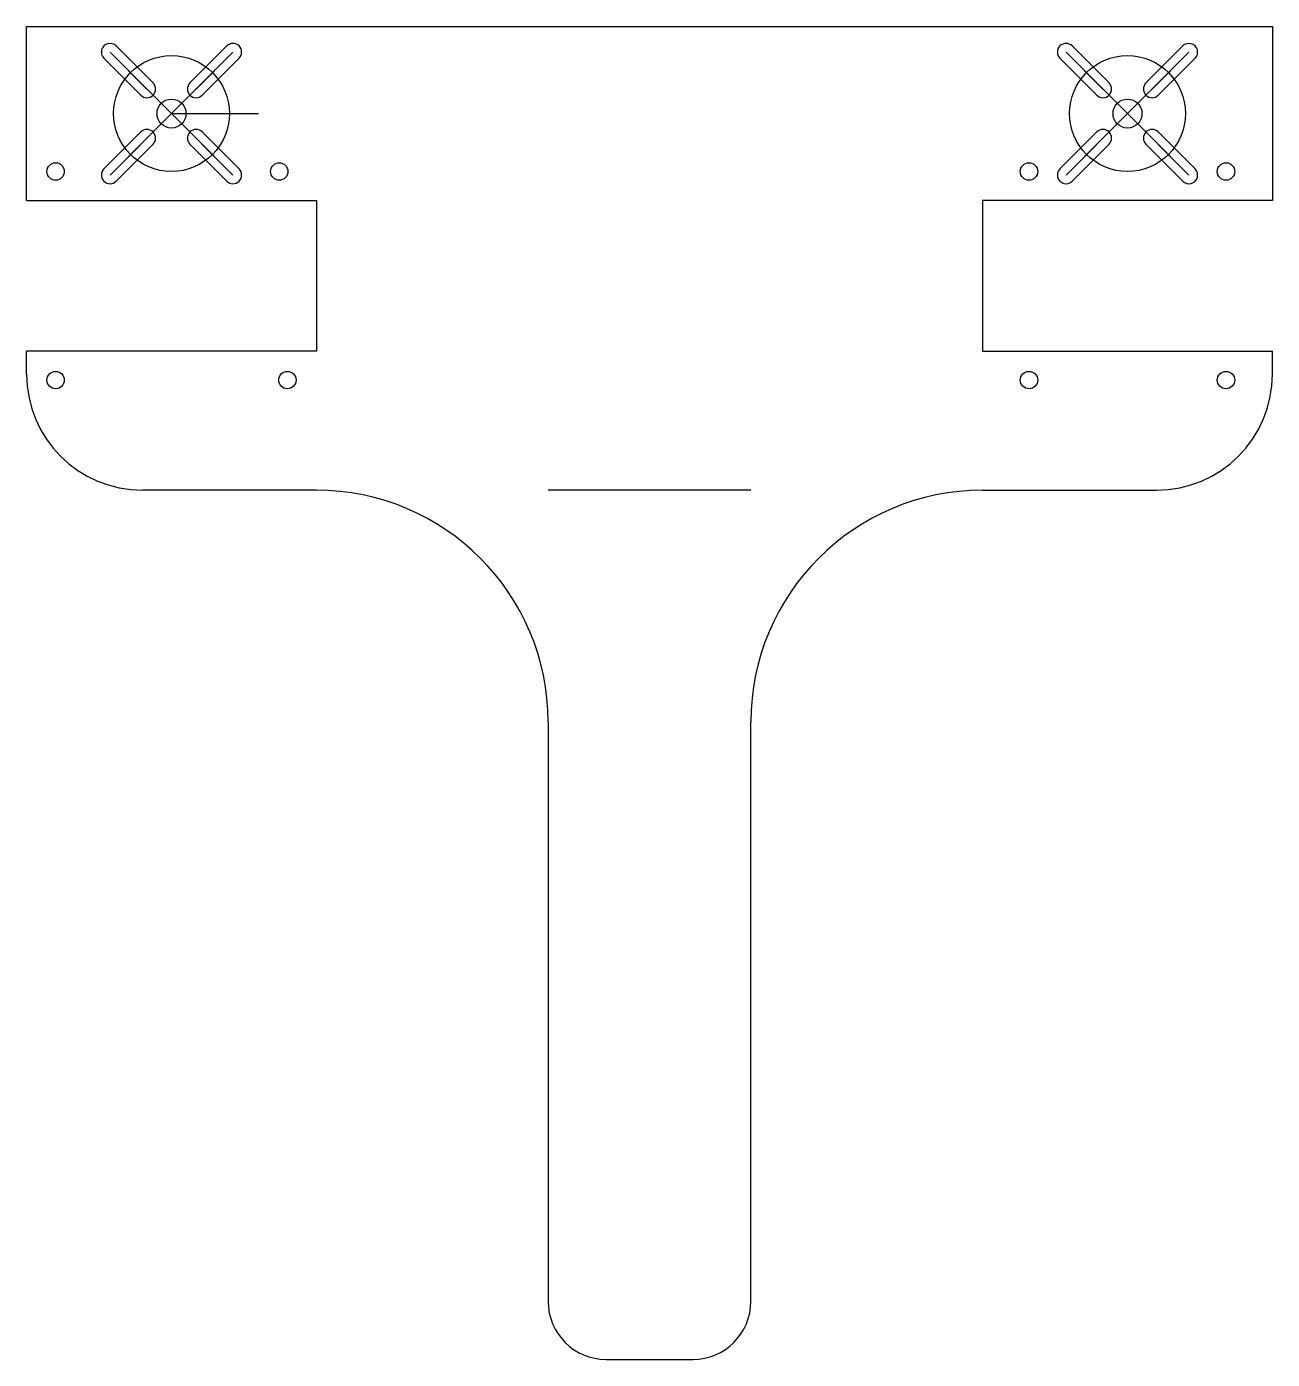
# Model space of a CAD drawing. Header units: millimetres. Extents: x 0 to 215, y -230 to 0.
import ezdxf

# ---------------------------------------------------------------- set-up
doc = ezdxf.new("R2010")
doc.units = ezdxf.units.MM
doc.layers.get('0').update_dxf_attribs({"linetype": 'CONTINUOUS'})

msp = doc.modelspace()

# ---------------------------------------------------------------- linework, layer by layer
for p, q in [((0, 0), (215, 0)), ((0, -30), (0, 0)), ((215, 0), (215, -30)), ((14.39, -4.39), (20.76, -10.76)), ((25, -15), (14.39, -4.39)), ((25, -15), (35.61, -4.39)), ((35.61, -4.39), (29.24, -10.76)), ((190, -15), (179.39, -4.39)), ((179.39, -4.39), (185.76, -10.76)), ((190, -15), (200.61, -4.39)), ((200.61, -4.39), (194.24, -10.76)), ((25, -15), (14.39, -25.61)), ((25, -15), (35.61, -25.61)), ((25, -15), (40, -15)), ((190, -15), (179.39, -25.61)), ((190, -15), (190, -15)), ((190, -15), (200.61, -25.61)), ((14.39, -25.61), (20.76, -19.24)), ((35.61, -25.61), (29.24, -19.24)), ((179.39, -25.61), (185.76, -19.24)), ((200.61, -25.61), (194.24, -19.24)), ((0, -30), (50, -30)), ((50, -30), (50, -56)), ((215, -30), (165, -30)), ((165, -30), (165, -56)), ((50, -56), (0, -56)), ((0, -60), (0, -56)), ((165, -56), (215, -56)), ((215, -60), (215, -56)), ((50, -80), (20, -80)), ((125, -80), (90, -80)), ((165, -80), (195, -80)), ((90, -120), (90, -220)), ((125, -220), (125, -120)), ((100, -230), (115, -230))]:
    msp.add_line(p, q)
for points in [[(13.33, -5.45), (19.7, -11.82, 1), (21.82, -9.7), (15.45, -3.33, 1)], [(28.18, -9.7, 1), (30.3, -11.82), (36.67, -5.45, 1), (34.55, -3.33)], [(178.33, -5.45), (184.7, -11.82, 1), (186.82, -9.7), (180.45, -3.33, 1)], [(199.55, -3.33), (193.18, -9.7, 1), (195.3, -11.82), (201.67, -5.45, 1)], [(21.82, -20.3, 1), (19.7, -18.18), (13.33, -24.55, 1), (15.45, -26.67)], [(30.3, -18.18, 1), (28.18, -20.3), (34.55, -26.67, 1), (36.67, -24.55)], [(180.45, -26.67), (186.82, -20.3, 1), (184.7, -18.18), (178.33, -24.55, 1)], [(201.67, -24.55), (195.3, -18.18, 1), (193.18, -20.3), (199.55, -26.67, 1)]]:
    msp.add_lwpolyline(points, format="xyb", close=True)
for centre, radius in [((25, -15), 10), ((190, -15), 10), ((25, -15), 2.5), ((190, -15), 2.5), ((5, -25), 1.5), ((43.59, -25), 1.5), ((173, -25), 1.5), ((207, -25), 1.5), ((5, -61), 1.5), ((45, -61), 1.5), ((173, -61), 1.5), ((207, -61), 1.5)]:
    msp.add_circle(centre, radius)
for centre, radius, start, end in [((20, -60), 20, 180, 270), ((195, -60), 20, -90, 0), ((50, -120), 40, 0, 90), ((165, -120), 40, 90, 180), ((100, -220), 10, 180, 270), ((115, -220), 10, 270, 360)]:
    msp.add_arc(centre, radius, start, end)

doc.saveas('drawing.dxf')
